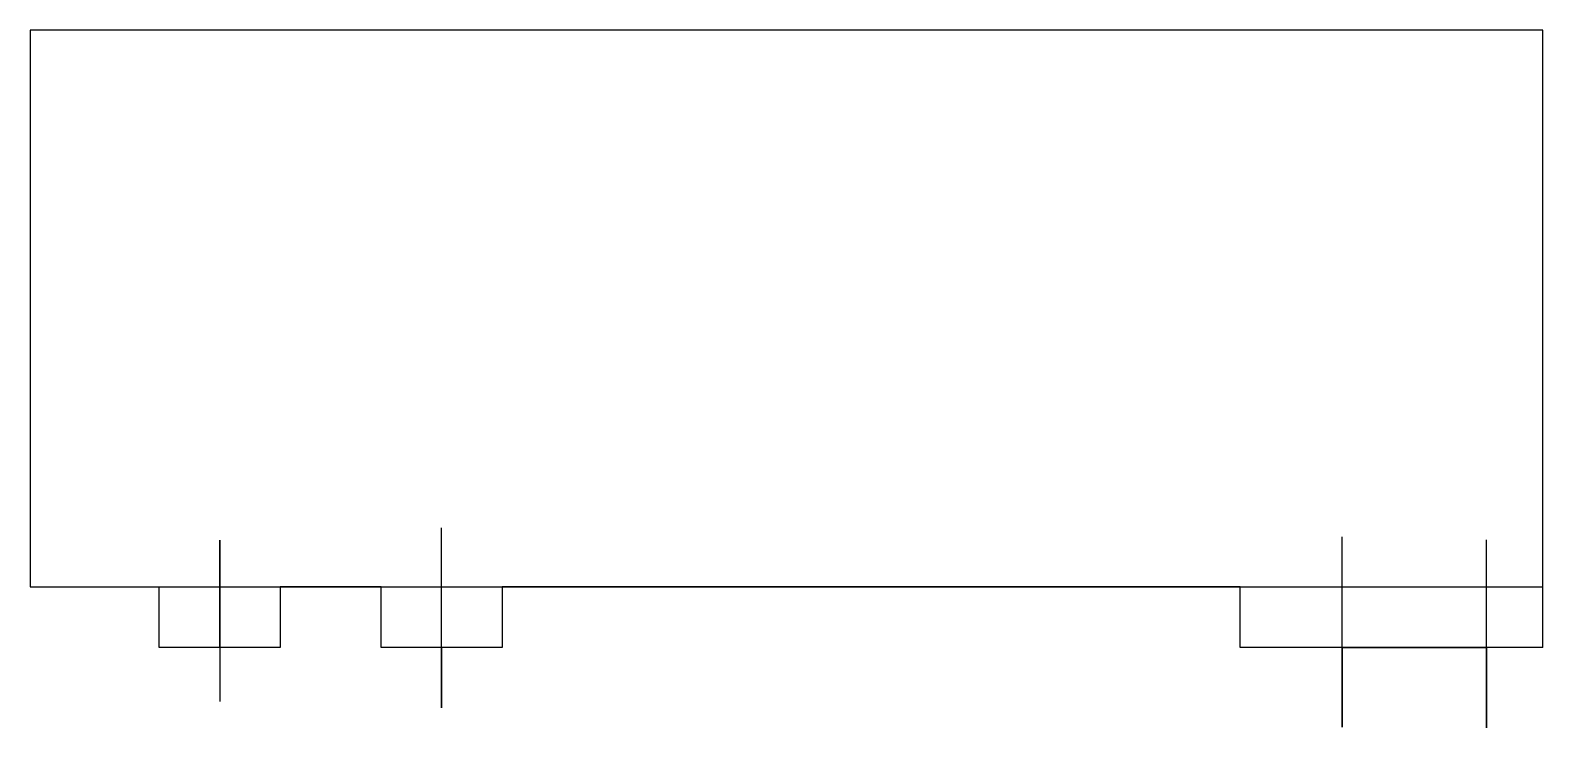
# Model space of a CAD drawing. Extents: x 2280.3 to 2317.8, y 1748 to 1765.3.
import ezdxf

# ---------------------------------------------------------------- set-up
doc = ezdxf.new("R2010")
doc.units = 0
doc.layers.get('0').update_dxf_attribs({"linetype": 'CONTINUOUS'})

msp = doc.modelspace()

# ---------------------------------------------------------------- linework, layer by layer
for p, q in [((2317.751, 1765.276), (2280.251, 1765.276)), ((2280.251, 1765.276), (2280.251, 1751.476)), ((2317.751, 1749.976), (2317.751, 1765.276)), ((2290.451, 1748.476), (2290.451, 1752.943)), ((2284.951, 1749.976), (2284.951, 1752.634)), ((2284.951, 1752.634), (2284.951, 1748.635)), ((2312.776, 1748.001), (2312.776, 1752.72)), ((2316.359, 1747.986), (2316.359, 1752.644)), ((2280.251, 1751.476), (2317.751, 1751.476)), ((2283.451, 1749.976), (2283.451, 1751.476)), ((2287.451, 1751.476), (2286.451, 1751.476)), ((2286.451, 1751.476), (2286.451, 1749.976)), ((2288.951, 1751.476), (2287.451, 1751.476)), ((2288.951, 1749.976), (2288.951, 1751.476)), ((2310.251, 1751.476), (2291.951, 1751.476)), ((2291.951, 1751.476), (2291.951, 1749.976)), ((2310.251, 1749.976), (2310.251, 1751.476)), ((2286.451, 1749.976), (2283.451, 1749.976)), ((2291.951, 1749.976), (2288.951, 1749.976)), ((2290.451, 1749.976), (2290.451, 1748.476)), ((2317.751, 1749.976), (2310.251, 1749.976)), ((2314.001, 1749.976), (2312.776, 1749.976)), ((2312.776, 1749.976), (2316.359, 1749.976)), ((2312.776, 1749.976), (2312.776, 1748.001)), ((2316.359, 1749.976), (2316.359, 1747.986))]:
    msp.add_line(p, q)

doc.saveas('drawing.dxf')
